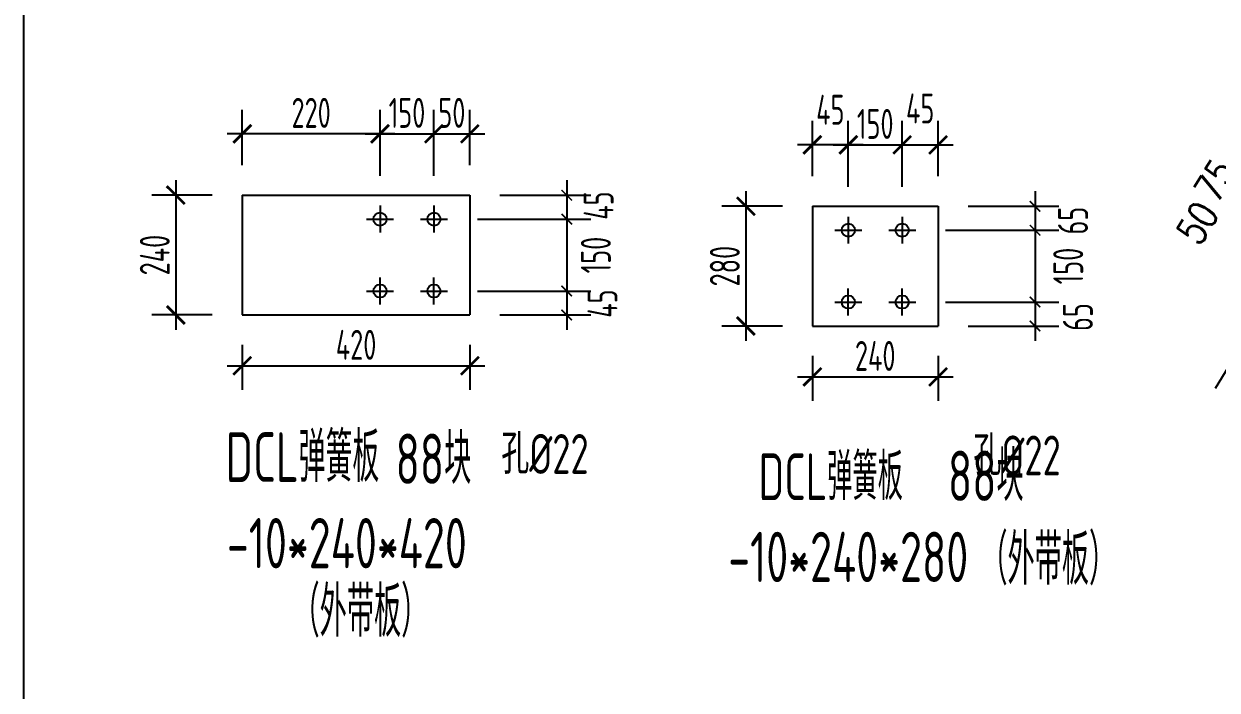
# Model space of a CAD drawing. Header units: millimetres. Extents: x 2451220 to 4527627, y -5186613 to -1639140.
# Drawn here: x 2466480 to 2470465, y -1699361 to -1697136 of the extents above; entities that cross this region are included whole.
import ezdxf
from ezdxf.enums import TextEntityAlignment as Align

# ---------------------------------------------------------------- set-up
doc = ezdxf.new("R2010")
doc.units = ezdxf.units.MM
doc.header["$LTSCALE"] = 1000
doc.header["$PDMODE"] = 34
doc.linetypes.add('CENTER', pattern=[50.8, 31.75, -6.35, 6.35, -6.35])
doc.layers.add('ADIM', color=3, linetype='Continuous')
doc.layers.add('钢架', color=7, linetype='Continuous', lineweight=25)
doc.styles.add('DIM_FONT', font='simplex.shx', dxfattribs={"width": 0.8, "bigfont": 'hztxt.shx'})
doc.styles.add('hz', font='gbenor.shx', dxfattribs={"width": 0.75, "height": 100, "bigfont": 'gbcbig.shx'})
doc.styles.add('TSSD_Label', font='Tssdeng.shx', dxfattribs={"width": 0.7, "bigfont": 'hztxt.shx'})
doc.dimstyles.new('细化2倍GJ标注', dxfattribs={"dimtxt": 150, "dimasz": 60, "dimexe": 80, "dimexo": 100, "dimgap": 20, "dimtad": 1, "dimdec": 0, "dimlfac": 0.5, "dimzin": 0, "dimdsep": 46, "dimtxsty": 'hz', "dimblk1": 'ARCHTICK', "dimblk2": 'ARCHTICK', "dimsah": 1, "dimcen": 0.09, "dimdle": 50, "dimclrd": 3, "dimclre": 3, "dimclrt": 7, "dimadec": 0, "dimazin": 0, "dimtfac": 1, "dimtdec": 0, "dimtix": 1, "dimtmove": 2, "dimatfit": 3, "dimfxl": 1, "dimtolj": 1, "dimtzin": 0, "dimarcsym": 0})

# ---------------------------------------------------------------- blocks, each defined once
blk = doc.blocks.new('_ArchTick')
at = {"color": 0, "linetype": 'ByBlock', "const_width": 0.15}
blk.add_lwpolyline([(-0.5, -0.5), (0.5, 0.5)], dxfattribs=at)
blk = doc.blocks.new('*D193')
at = {"color": 3, "lineweight": -2}
for p, q in [((2467669.3, -1697608), (2467669.3, -1697423.1)), ((2467849.3, -1697608), (2467849.3, -1697423.1)), ((2467619.3, -1697503.1), (2467899.3, -1697503.1))]:
    blk.add_line(p, q, dxfattribs=at)
at = {"layer": 'Defpoints', "color": 0}
for p in [(2467849.3, -1697503.1), (2467669.3, -1697708), (2467849.3, -1697708)]:
    blk.add_point(p, dxfattribs=at)
at = {"color": 3, "lineweight": -2, "xscale": 60, "yscale": 60, "zscale": 60, "rotation": 180}
blk.add_blockref('_ArchTick', (2467669.3, -1697503.1), dxfattribs=at)
at = {"color": 3, "lineweight": -2, "xscale": 60, "yscale": 60, "zscale": 60}
blk.add_blockref('_ArchTick', (2467849.3, -1697503.1), dxfattribs=at)
at = {"color": 7, "insert": (2467759.3, -1697433.1), "char_height": 100, "attachment_point": 5, "style": 'hz'}
blk.add_mtext('\\A1;150', dxfattribs=at)
blk = doc.blocks.new('*D1420')
at = {"color": 3, "lineweight": -2}
for p, q in [((2467209.3, -1697608), (2467209.3, -1697423.1)), ((2467669.3, -1697642.9), (2467669.3, -1697423.1)), ((2467719.3, -1697503.1), (2467159.3, -1697503.1))]:
    blk.add_line(p, q, dxfattribs=at)
at = {"layer": 'Defpoints', "color": 0}
for p in [(2467209.3, -1697503.1), (2467209.3, -1697708), (2467669.3, -1697742.9)]:
    blk.add_point(p, dxfattribs=at)
at = {"color": 3, "lineweight": -2, "xscale": 60, "yscale": 60, "zscale": 60, "rotation": 180}
blk.add_blockref('_ArchTick', (2467209.3, -1697503.1), dxfattribs=at)
at = {"color": 3, "lineweight": -2, "xscale": 60, "yscale": 60, "zscale": 60}
blk.add_blockref('_ArchTick', (2467669.3, -1697503.1), dxfattribs=at)
at = {"color": 7, "insert": (2467439.3, -1697433.1), "char_height": 100, "attachment_point": 5, "style": 'hz'}
blk.add_mtext('\\A1;220', dxfattribs=at)
blk = doc.blocks.new('*D1421')
at = {"color": 3, "lineweight": -2}
for p, q in [((2467849.3, -1697642.9), (2467849.3, -1697423.1)), ((2467969.3, -1697608), (2467969.3, -1697423.1)), ((2467799.3, -1697503.1), (2468019.3, -1697503.1))]:
    blk.add_line(p, q, dxfattribs=at)
at = {"layer": 'Defpoints', "color": 0}
for p in [(2467969.3, -1697503.1), (2467969.3, -1697708), (2467849.3, -1697742.9)]:
    blk.add_point(p, dxfattribs=at)
at = {"color": 3, "lineweight": -2, "xscale": 60, "yscale": 60, "zscale": 60, "rotation": 180}
blk.add_blockref('_ArchTick', (2467849.3, -1697503.1), dxfattribs=at)
at = {"color": 3, "lineweight": -2, "xscale": 60, "yscale": 60, "zscale": 60}
blk.add_blockref('_ArchTick', (2467969.3, -1697503.1), dxfattribs=at)
at = {"color": 7, "insert": (2467909.3, -1697433.1), "char_height": 100, "attachment_point": 5, "style": 'hz'}
blk.add_mtext('\\A1;50', dxfattribs=at)
blk = doc.blocks.new('*D1422')
at = {"color": 3, "lineweight": -2}
for p, q in [((2468292.8, -1697658), (2468292.8, -1697838)), ((2468069.3, -1697708), (2468372.8, -1697708)), ((2467994.4, -1697788), (2468372.8, -1697788))]:
    blk.add_line(p, q, dxfattribs=at)
at = {"layer": 'Defpoints', "color": 0}
for p in [(2467969.3, -1697708), (2467894.4, -1697788), (2468292.8, -1697788)]:
    blk.add_point(p, dxfattribs=at)
at = {"color": 3, "lineweight": -2, "xscale": 35, "yscale": 35, "zscale": 35}
for p, rotation in [((2468292.8, -1697708), 90), ((2468292.8, -1697788), 270)]:
    blk.add_blockref('_ArchTick', p, dxfattribs=dict(at, rotation=rotation))
at = {"color": 7, "insert": (2468399.2, -1697742.6), "char_height": 100, "attachment_point": 5, "rotation": 90, "style": 'hz'}
blk.add_mtext('\\A1;45', dxfattribs=at)
blk = doc.blocks.new('*D1423')
at = {"color": 3, "lineweight": -2}
for p, q in [((2468292.8, -1697738), (2468292.8, -1698078)), ((2468094.4, -1697788), (2468372.8, -1697788)), ((2467994.4, -1698028), (2468372.8, -1698028))]:
    blk.add_line(p, q, dxfattribs=at)
at = {"layer": 'Defpoints', "color": 0}
for p in [(2467994.4, -1697788), (2467894.4, -1698028), (2468292.8, -1698028)]:
    blk.add_point(p, dxfattribs=at)
at = {"color": 3, "lineweight": -2, "xscale": 35, "yscale": 35, "zscale": 35}
for p, rotation in [((2468292.8, -1697788), 90), ((2468292.8, -1698028), 270)]:
    blk.add_blockref('_ArchTick', p, dxfattribs=dict(at, rotation=rotation))
at = {"color": 7, "insert": (2468390.1, -1697908), "char_height": 100, "attachment_point": 5, "rotation": 90, "style": 'hz'}
blk.add_mtext('\\A1;150', dxfattribs=at)
blk = doc.blocks.new('*D1424')
at = {"color": 3, "lineweight": -2}
for p, q in [((2468292.8, -1697978), (2468292.8, -1698158)), ((2467994.4, -1698028), (2468372.8, -1698028)), ((2468069.3, -1698108), (2468372.8, -1698108))]:
    blk.add_line(p, q, dxfattribs=at)
at = {"layer": 'Defpoints', "color": 0}
for p in [(2467894.4, -1698028), (2467969.3, -1698108), (2468292.8, -1698108)]:
    blk.add_point(p, dxfattribs=at)
at = {"color": 3, "lineweight": -2, "xscale": 35, "yscale": 35, "zscale": 35}
for p, rotation in [((2468292.8, -1698028), 90), ((2468292.8, -1698108), 270)]:
    blk.add_blockref('_ArchTick', p, dxfattribs=dict(at, rotation=rotation))
at = {"color": 7, "insert": (2468412.2, -1698069.9), "char_height": 100, "attachment_point": 5, "rotation": 90, "style": 'hz'}
blk.add_mtext('\\A1;45', dxfattribs=at)
blk = doc.blocks.new('*D1425')
at = {"color": 3, "lineweight": -2}
for p, q in [((2466987.2, -1697658), (2466987.2, -1698158)), ((2467109.3, -1697708), (2466907.2, -1697708)), ((2467109.3, -1698108), (2466907.2, -1698108))]:
    blk.add_line(p, q, dxfattribs=at)
at = {"layer": 'Defpoints', "color": 0}
for p in [(2467209.3, -1697708), (2466987.2, -1698108), (2467209.3, -1698108)]:
    blk.add_point(p, dxfattribs=at)
at = {"color": 3, "lineweight": -2, "xscale": 60, "yscale": 60, "zscale": 60}
for p, rotation in [((2466987.2, -1697708), 90), ((2466987.2, -1698108), 270)]:
    blk.add_blockref('_ArchTick', p, dxfattribs=dict(at, rotation=rotation))
at = {"color": 7, "insert": (2466917.2, -1697908), "char_height": 100, "attachment_point": 5, "rotation": 90, "style": 'hz'}
blk.add_mtext('\\A1;240', dxfattribs=at)
blk = doc.blocks.new('*D194')
at = {"color": 3, "lineweight": -2}
for p, q in [((2467209.3, -1698208), (2467209.3, -1698357.8)), ((2467969.3, -1698208), (2467969.3, -1698357.8)), ((2467159.3, -1698277.8), (2468019.3, -1698277.8))]:
    blk.add_line(p, q, dxfattribs=at)
at = {"layer": 'Defpoints', "color": 0}
for p in [(2467209.3, -1698108), (2467969.3, -1698108), (2467969.3, -1698277.8)]:
    blk.add_point(p, dxfattribs=at)
at = {"color": 3, "lineweight": -2, "xscale": 60, "yscale": 60, "zscale": 60, "rotation": 180}
blk.add_blockref('_ArchTick', (2467209.3, -1698277.8), dxfattribs=at)
at = {"color": 3, "lineweight": -2, "xscale": 60, "yscale": 60, "zscale": 60}
blk.add_blockref('_ArchTick', (2467969.3, -1698277.8), dxfattribs=at)
at = {"color": 7, "insert": (2467589.3, -1698207.8), "char_height": 100, "attachment_point": 5, "style": 'hz'}
blk.add_mtext('\\A1;420', dxfattribs=at)
blk = doc.blocks.new('*D195')
at = {"color": 3, "lineweight": -2}
for p, q in [((2469233, -1697644.9), (2469233, -1697460)), ((2469413, -1697644.9), (2469413, -1697460)), ((2469183, -1697540), (2469463, -1697540))]:
    blk.add_line(p, q, dxfattribs=at)
at = {"layer": 'Defpoints', "color": 0}
for p in [(2469413, -1697540), (2469233, -1697744.9), (2469413, -1697744.9)]:
    blk.add_point(p, dxfattribs=at)
at = {"color": 3, "lineweight": -2, "xscale": 60, "yscale": 60, "zscale": 60, "rotation": 180}
blk.add_blockref('_ArchTick', (2469233, -1697540), dxfattribs=at)
at = {"color": 3, "lineweight": -2, "xscale": 60, "yscale": 60, "zscale": 60}
blk.add_blockref('_ArchTick', (2469413, -1697540), dxfattribs=at)
at = {"color": 7, "insert": (2469323, -1697470), "char_height": 100, "attachment_point": 5, "style": 'hz'}
blk.add_mtext('\\A1;150', dxfattribs=at)
blk = doc.blocks.new('*D1426')
at = {"color": 3, "lineweight": -2}
for p, q in [((2469113, -1697644.9), (2469113, -1697460)), ((2469233, -1697679.8), (2469233, -1697460)), ((2469283, -1697540), (2469063, -1697540))]:
    blk.add_line(p, q, dxfattribs=at)
at = {"layer": 'Defpoints', "color": 0}
for p in [(2469113, -1697540), (2469113, -1697744.9), (2469233, -1697779.8)]:
    blk.add_point(p, dxfattribs=at)
at = {"color": 3, "lineweight": -2, "xscale": 60, "yscale": 60, "zscale": 60, "rotation": 180}
blk.add_blockref('_ArchTick', (2469113, -1697540), dxfattribs=at)
at = {"color": 3, "lineweight": -2, "xscale": 60, "yscale": 60, "zscale": 60}
blk.add_blockref('_ArchTick', (2469233, -1697540), dxfattribs=at)
at = {"color": 7, "insert": (2469173, -1697422.8), "char_height": 100, "attachment_point": 5, "style": 'hz'}
blk.add_mtext('\\A1;45', dxfattribs=at)
blk = doc.blocks.new('*D1427')
at = {"color": 3, "lineweight": -2}
for p, q in [((2469413, -1697679.8), (2469413, -1697460)), ((2469533, -1697644.9), (2469533, -1697460)), ((2469363, -1697540), (2469583, -1697540))]:
    blk.add_line(p, q, dxfattribs=at)
at = {"layer": 'Defpoints', "color": 0}
for p in [(2469533, -1697540), (2469533, -1697744.9), (2469413, -1697779.8)]:
    blk.add_point(p, dxfattribs=at)
at = {"color": 3, "lineweight": -2, "xscale": 60, "yscale": 60, "zscale": 60, "rotation": 180}
blk.add_blockref('_ArchTick', (2469413, -1697540), dxfattribs=at)
at = {"color": 3, "lineweight": -2, "xscale": 60, "yscale": 60, "zscale": 60}
blk.add_blockref('_ArchTick', (2469533, -1697540), dxfattribs=at)
at = {"color": 7, "insert": (2469473, -1697418.5), "char_height": 100, "attachment_point": 5, "style": 'hz'}
blk.add_mtext('\\A1;45', dxfattribs=at)
blk = doc.blocks.new('*D1428')
at = {"color": 3, "lineweight": -2}
for p, q in [((2469856.5, -1697694.9), (2469856.5, -1697874.9)), ((2469633, -1697744.9), (2469936.5, -1697744.9)), ((2469558, -1697824.9), (2469936.5, -1697824.9))]:
    blk.add_line(p, q, dxfattribs=at)
at = {"layer": 'Defpoints', "color": 0}
for p in [(2469533, -1697744.9), (2469458, -1697824.9), (2469856.5, -1697824.9)]:
    blk.add_point(p, dxfattribs=at)
at = {"color": 3, "lineweight": -2, "xscale": 35, "yscale": 35, "zscale": 35}
for p, rotation in [((2469856.5, -1697744.9), 90), ((2469856.5, -1697824.9), 270)]:
    blk.add_blockref('_ArchTick', p, dxfattribs=dict(at, rotation=rotation))
at = {"color": 7, "insert": (2469983.5, -1697793), "char_height": 100, "attachment_point": 5, "rotation": 90, "style": 'hz'}
blk.add_mtext('\\A1;65', dxfattribs=at)
blk = doc.blocks.new('*D1429')
at = {"color": 3, "lineweight": -2}
for p, q in [((2469856.5, -1697774.9), (2469856.5, -1698114.9)), ((2469658, -1697824.9), (2469936.5, -1697824.9)), ((2469558, -1698064.9), (2469936.5, -1698064.9))]:
    blk.add_line(p, q, dxfattribs=at)
at = {"layer": 'Defpoints', "color": 0}
for p in [(2469558, -1697824.9), (2469458, -1698064.9), (2469856.5, -1698064.9)]:
    blk.add_point(p, dxfattribs=at)
at = {"color": 3, "lineweight": -2, "xscale": 35, "yscale": 35, "zscale": 35}
for p, rotation in [((2469856.5, -1697824.9), 90), ((2469856.5, -1698064.9), 270)]:
    blk.add_blockref('_ArchTick', p, dxfattribs=dict(at, rotation=rotation))
at = {"color": 7, "insert": (2469967.4, -1697944.7), "char_height": 100, "attachment_point": 5, "rotation": 90, "style": 'hz'}
blk.add_mtext('\\A1;150', dxfattribs=at)
blk = doc.blocks.new('*D1430')
at = {"color": 3, "lineweight": -2}
for p, q in [((2469856.5, -1698014.9), (2469856.5, -1698194.9)), ((2469558, -1698064.9), (2469936.5, -1698064.9)), ((2469633, -1698144.9), (2469936.5, -1698144.9))]:
    blk.add_line(p, q, dxfattribs=at)
at = {"layer": 'Defpoints', "color": 0}
for p in [(2469458, -1698064.9), (2469533, -1698144.9), (2469856.5, -1698144.9)]:
    blk.add_point(p, dxfattribs=at)
at = {"color": 3, "lineweight": -2, "xscale": 35, "yscale": 35, "zscale": 35}
for p, rotation in [((2469856.5, -1698064.9), 90), ((2469856.5, -1698144.9), 270)]:
    blk.add_blockref('_ArchTick', p, dxfattribs=dict(at, rotation=rotation))
at = {"color": 7, "insert": (2469999.7, -1698114.9), "char_height": 100, "attachment_point": 5, "rotation": 90, "style": 'hz'}
blk.add_mtext('\\A1;65', dxfattribs=at)
blk = doc.blocks.new('*D196')
at = {"color": 3, "lineweight": -2}
for p, q in [((2468890.8, -1697694.9), (2468890.8, -1698194.9)), ((2469013, -1697744.9), (2468810.8, -1697744.9)), ((2469013, -1698144.9), (2468810.8, -1698144.9))]:
    blk.add_line(p, q, dxfattribs=at)
at = {"layer": 'Defpoints', "color": 0}
for p in [(2469113, -1697744.9), (2468890.8, -1698144.9), (2469113, -1698144.9)]:
    blk.add_point(p, dxfattribs=at)
at = {"color": 3, "lineweight": -2, "xscale": 60, "yscale": 60, "zscale": 60}
for p, rotation in [((2468890.8, -1697744.9), 90), ((2468890.8, -1698144.9), 270)]:
    blk.add_blockref('_ArchTick', p, dxfattribs=dict(at, rotation=rotation))
at = {"color": 7, "insert": (2468820.8, -1697944.9), "char_height": 100, "attachment_point": 5, "rotation": 90, "style": 'hz'}
blk.add_mtext('\\A1;280', dxfattribs=at)
blk = doc.blocks.new('*D197')
at = {"color": 3, "lineweight": -2}
for p, q in [((2469113, -1698244.9), (2469113, -1698394.8)), ((2469533, -1698244.9), (2469533, -1698394.8)), ((2469063, -1698314.8), (2469583, -1698314.8))]:
    blk.add_line(p, q, dxfattribs=at)
at = {"layer": 'Defpoints', "color": 0}
for p in [(2469113, -1698144.9), (2469533, -1698144.9), (2469533, -1698314.8)]:
    blk.add_point(p, dxfattribs=at)
at = {"color": 3, "lineweight": -2, "xscale": 60, "yscale": 60, "zscale": 60, "rotation": 180}
blk.add_blockref('_ArchTick', (2469113, -1698314.8), dxfattribs=at)
at = {"color": 3, "lineweight": -2, "xscale": 60, "yscale": 60, "zscale": 60}
blk.add_blockref('_ArchTick', (2469533, -1698314.8), dxfattribs=at)
at = {"color": 7, "insert": (2469323, -1698244.8), "char_height": 100, "attachment_point": 5, "style": 'hz'}
blk.add_mtext('\\A1;240', dxfattribs=at)

msp = doc.modelspace()

# ---------------------------------------------------------------- linework, layer by layer
for p, q in [((2467209.3, -1697708), (2467969.3, -1697708)), ((2467209.3, -1697708), (2467209.3, -1698108)), ((2467969.3, -1697708), (2467969.3, -1698108)), ((2469113, -1697744.9), (2469533, -1697744.9)), ((2469113, -1697744.9), (2469113, -1698144.9)), ((2469533, -1697744.9), (2469533, -1698144.9)), ((2467209.3, -1698108), (2467969.3, -1698108)), ((2469113, -1698144.9), (2469533, -1698144.9))]:
    msp.add_line(p, q)
at = {"color": 1, "linetype": 'CENTER', "ltscale": 10}
for p, q in [((2467669.3, -1697742.9), (2467669.3, -1697833)), ((2467849.3, -1697742.9), (2467849.3, -1697833)), ((2467624.3, -1697788), (2467714.4, -1697788)), ((2467804.3, -1697788), (2467894.4, -1697788)), ((2469233, -1697779.8), (2469233, -1697869.9)), ((2469413, -1697779.8), (2469413, -1697869.9)), ((2469187.9, -1697824.9), (2469278, -1697824.9)), ((2469367.9, -1697824.9), (2469458, -1697824.9)), ((2467669.3, -1698073), (2467669.3, -1697982.9)), ((2467849.3, -1698073), (2467849.3, -1697982.9)), ((2467624.3, -1698028), (2467714.4, -1698028)), ((2467804.3, -1698028), (2467894.4, -1698028)), ((2469233, -1698109.9), (2469233, -1698019.8)), ((2469413, -1698109.9), (2469413, -1698019.8)), ((2469187.9, -1698064.9), (2469278, -1698064.9)), ((2469367.9, -1698064.9), (2469458, -1698064.9))]:
    msp.add_line(p, q, dxfattribs=at)
at = {"color": 3}
msp.add_line((2470715.2, -1697931), (2470457.9, -1698353.3), dxfattribs=at)
msp.add_lwpolyline([(2466480, -1696967.7), (2474703, -1696967.7), (2474703, -1703288.1), (2466480, -1703288.1)], close=True)
for centre in [(2467669.3, -1697788), (2467849.3, -1697788), (2469233, -1697824.9), (2469413, -1697824.9), (2467669.3, -1698028), (2467849.3, -1698028), (2469233, -1698064.9), (2469413, -1698064.9)]:
    msp.add_circle(centre, 22)

# ---------------------------------------------------------------- texts
at = {"color": 7, "char_height": 96, "attachment_point": 5, "rotation": 58.6472, "style": 'DIM_FONT'}
for s, insert in [('\\A1;75', (2470458.6, -1697658.3)), ('\\A1;50', (2470399.3, -1697800.6))]:
    msp.add_mtext(s, dxfattribs=dict(at, insert=insert))
at = {"layer": 'ADIM', "style": 'TSSD_Label', "width": 0.7}
for p in [(2468366, -1698678.7), (2469942.5, -1698683.7)]:
    msp.add_text('孔%%C22', height=133.16, dxfattribs=at).set_placement(p, align=Align.BOTTOM_RIGHT)
at = {"layer": '钢架', "attachment_point": 1, "style": 'hz'}
for insert, char_height in [((2467154, -1698499.7), 165.89), ((2468933.4, -1698570.3), 156)]:
    msp.add_mtext_dynamic_manual_height_columns('DCL弹簧板', width=1506.743, gutter_width=12.5, heights=[336], dxfattribs=dict(at, insert=insert, char_height=char_height)).dxf.set("width", 708.175)
at = {"layer": '钢架', "lineweight": 13, "char_height": 168, "attachment_point": 1, "style": 'hz'}
for s, insert, width in [('88块', (2467721.2, -1698504.4), 688.503), ('88块', (2469565.7, -1698561.3), 688.503), (' -10*240*420', (2467089.7, -1698786.1), 883.58), (' -10*240*280', (2468763.7, -1698832.1), 883.58), ('（外带板）', (2469674, -1698840.7), 688.503), ('（外带板）', (2467377, -1699014.9), 688.503)]:
    msp.add_mtext(s, dxfattribs=dict(at, insert=insert, width=width))

# ---------------------------------------------------------------- dimensions: what is measured, and where the dimension line sits
for base, p1, p2, picture, middle in [((2469113, -1697540), (2469233, -1697779.8), (2469113, -1697744.9), '*D1426', (2469173, -1697422.8)), ((2469533, -1697540), (2469413, -1697779.8), (2469533, -1697744.9), '*D1427', (2469473, -1697418.5))]:
    dim = msp.add_linear_dim(base=base, p1=p1, p2=p2, text='45', dimstyle='细化2倍GJ标注')
    dim.commit()
    dim.dimension.update_dxf_attribs({"geometry": picture, "text_midpoint": middle, "dimtype": 160})
for base, p1, p2, text, picture, middle in [((2467209.3, -1697503.1), (2467669.3, -1697742.9), (2467209.3, -1697708), '220', '*D1420', (2467439.3, -1697433.1)), ((2467849.3, -1697503.1), (2467669.3, -1697708), (2467849.3, -1697708), '150', '*D193', (2467759.3, -1697433.1)), ((2467969.3, -1697503.1), (2467849.3, -1697742.9), (2467969.3, -1697708), '50', '*D1421', (2467909.3, -1697433.1)), ((2469413, -1697540), (2469233, -1697744.9), (2469413, -1697744.9), '150', '*D195', (2469323, -1697470)), ((2467969.3, -1698277.8), (2467209.3, -1698108), (2467969.3, -1698108), '420', '*D194', (2467589.3, -1698207.8)), ((2469533, -1698314.8), (2469113, -1698144.9), (2469533, -1698144.9), '240', '*D197', (2469323, -1698244.8))]:
    dim = msp.add_linear_dim(base=base, p1=p1, p2=p2, text=text, dimstyle='细化2倍GJ标注')
    dim.commit()
    dim.dimension.update_dxf_attribs({"geometry": picture, "text_midpoint": middle})
for base, p1, p2, text, picture, middle in [((2466987.2, -1698108), (2467209.3, -1697708), (2467209.3, -1698108), '240', '*D1425', (2466917.2, -1697908)), ((2468890.8, -1698144.9), (2469113, -1697744.9), (2469113, -1698144.9), '280', '*D196', (2468820.8, -1697944.9))]:
    dim = msp.add_linear_dim(base=base, p1=p1, p2=p2, angle=90, text=text, dimstyle='细化2倍GJ标注')
    dim.commit()
    dim.dimension.update_dxf_attribs({"geometry": picture, "text_midpoint": middle})
for base, p1, p2, text, picture, middle in [((2468292.8, -1697788), (2467969.3, -1697708), (2467894.4, -1697788), '45', '*D1422', (2468399.2, -1697742.6)), ((2469856.5, -1697824.9), (2469533, -1697744.9), (2469458, -1697824.9), '65', '*D1428', (2469983.5, -1697793)), ((2468292.8, -1698028), (2467994.4, -1697788), (2467894.4, -1698028), '150', '*D1423', (2468390.1, -1697908)), ((2469856.5, -1698064.9), (2469558, -1697824.9), (2469458, -1698064.9), '150', '*D1429', (2469967.4, -1697944.7)), ((2468292.8, -1698108), (2467894.4, -1698028), (2467969.3, -1698108), '45', '*D1424', (2468412.2, -1698069.9)), ((2469856.5, -1698144.9), (2469458, -1698064.9), (2469533, -1698144.9), '65', '*D1430', (2469999.7, -1698114.9))]:
    dim = msp.add_linear_dim(base=base, p1=p1, p2=p2, angle=90, text=text, dimstyle='细化2倍GJ标注', override={"dimasz": 35})
    dim.commit()
    dim.dimension.update_dxf_attribs({"geometry": picture, "text_midpoint": middle, "dimtype": 160})

doc.saveas('drawing.dxf')
